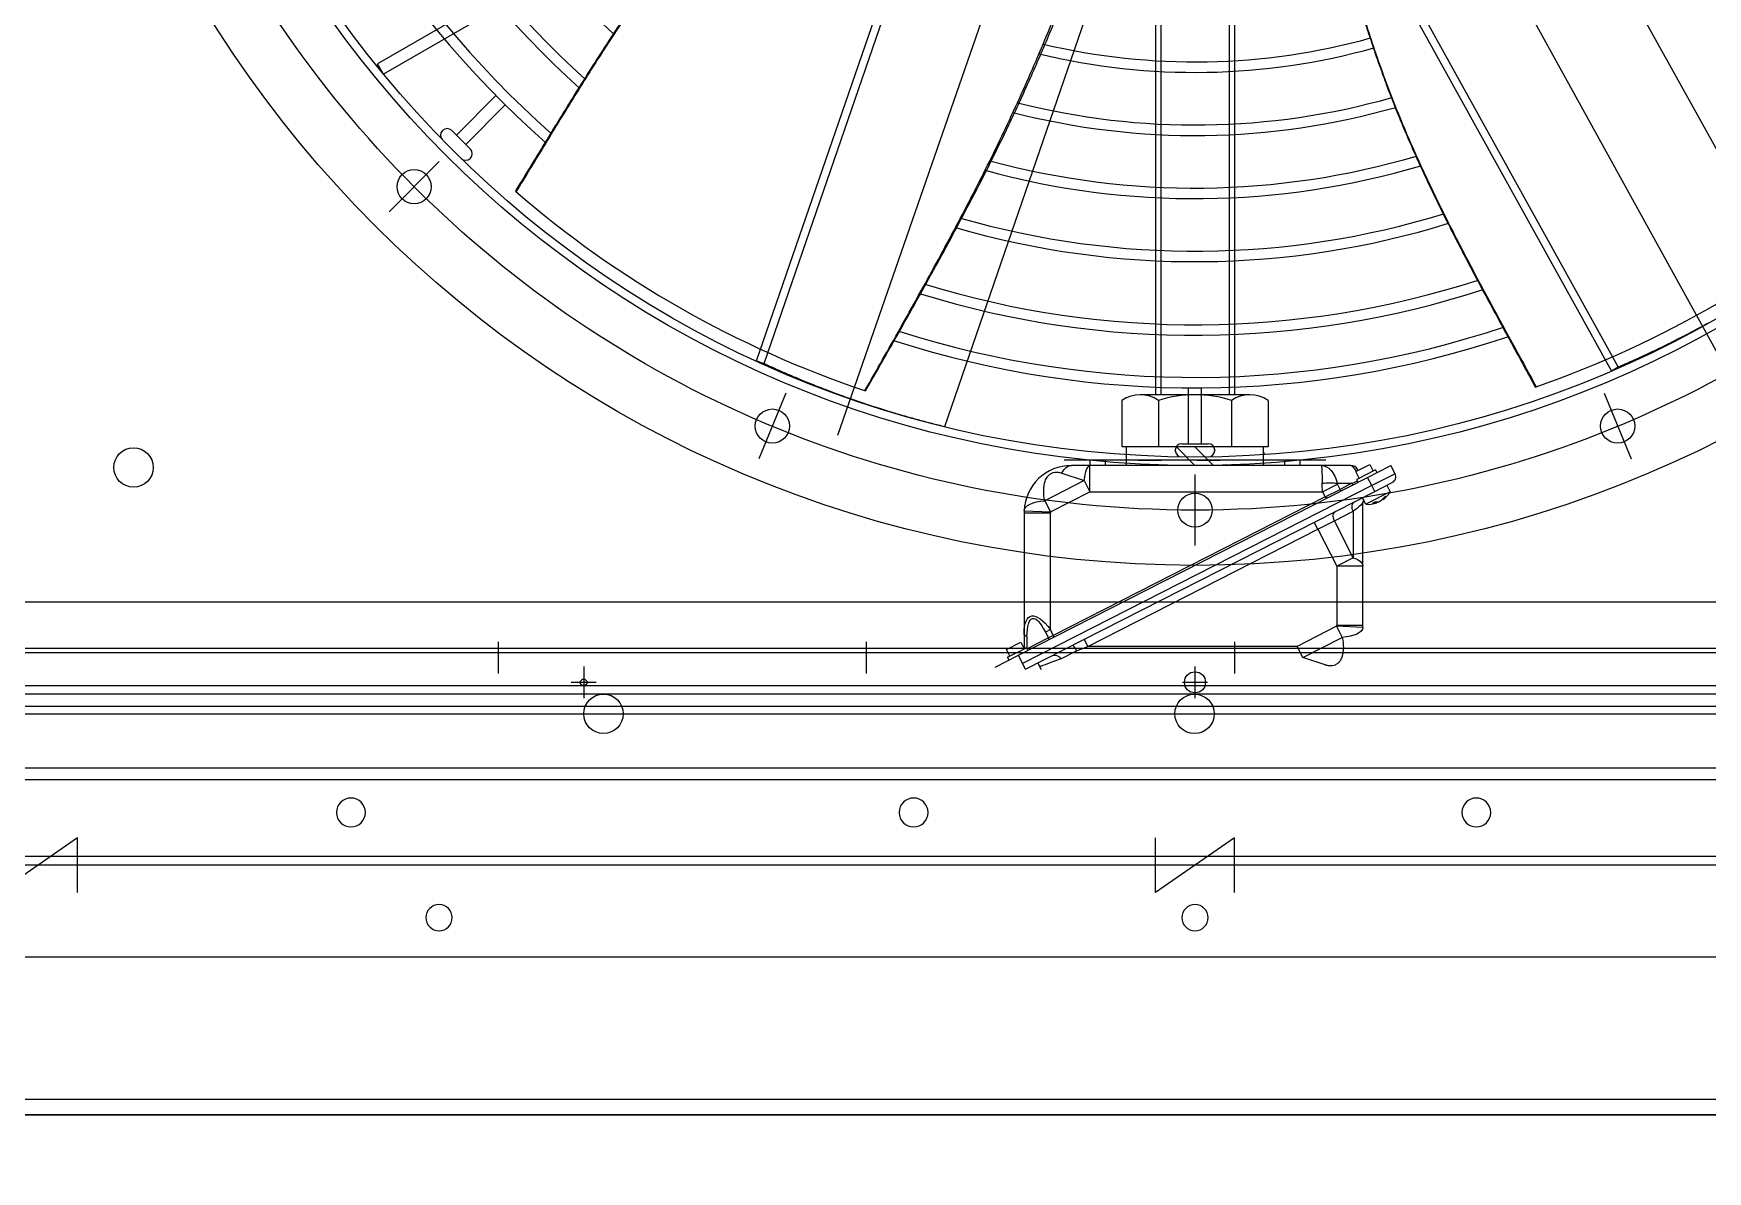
# Model space of a CAD drawing. Header units: millimetres. Extents: x 89450 to 753248, y -530175 to 1209785.
# Drawn here: x 271796 to 272433, y -166113 to -165680 of the extents above; entities that cross this region are included whole.
import ezdxf

# ---------------------------------------------------------------- set-up
doc = ezdxf.new("R2010")
doc.units = ezdxf.units.MM
doc.header["$LTSCALE"] = 150
for name, pattern in [('C_SOLID_M', [0]), ('CENTER', [50.8, 31.75, -6.35, 6.35, -6.35]), ('DIVIDEX2', [63.5, 25.4, -12.7, 0, -12.7, 0, -12.7])]:
    doc.linetypes.add(name, pattern=pattern)
doc.layers.add('------00 Load Bank', color=3, linetype='Continuous')

# ---------------------------------------------------------------- blocks, each defined once
blk = doc.blocks.new('A$Cd768ecee')
at = {"color": 0}
for p, q in [((103.2, 103.2), (1076.8, 103.2)), ((100, 100), (1080, 100)), ((35, 35), (1145, 35)), ((38.2, 38.2), (1141.8, 38.2)), ((0, 0), (1180, 0))]:
    blk.add_line(p, q, dxfattribs=at)
for points in [[(575, 24.58), (575, 45.42), (605, 24.58), (605, 45.42)], [(1015, 24.58), (1015, 45.42), (1045, 24.58), (1045, 45.42)]]:
    blk.add_lwpolyline(points, dxfattribs=at)
for centre, radius in [((483, 55), 5.5), ((697, 55), 5.5), ((911, 55), 5.5), ((590, 15), 5), ((877.5, 15), 5)]:
    blk.add_circle(centre, radius, dxfattribs=at)
blk = doc.blocks.new('A$Ca2785acc')
at = {"color": 0}
for p, q in [((985, 1002), (0, 1002)), ((492.5, 987), (492.5, 999)), ((725, 987), (725, 999)), ((477.5, 977.6), (477.5, 989.6)), ((617.5, 977.6), (617.5, 989.6)), ((757.5, 977.6), (757.5, 989.6)), ((983.4, 981.6), (1.6, 981.6)), ((985, 980), (0, 980))]:
    blk.add_line(p, q, dxfattribs=at)
at = {"color": 0, "linetype": 'CENTER'}
for p, q in [((487.7, 993), (497.3, 993)), ((720.2, 993), (729.8, 993))]:
    blk.add_line(p, q, dxfattribs=at)
at = {"color": 0}
for centre, radius in [((492.5, 993), 4), ((725, 993), 1.25)]:
    blk.add_circle(centre, radius, dxfattribs=at)
blk = doc.blocks.new('A$C02650c35')
at = {"color": 0}
for p, q in [((1040.5, 24.5), (1040.5, 1060.5)), ((1045, 24.5), (1045, 1060.5)), ((1045, 30), (1045, 1055)), ((928.63, 618.62), (925.51, 617.03)), ((928.63, 618.62), (933.17, 609.71)), ((930.05, 608.12), (925.51, 617.03)), ((927.17, 611.14), (928.23, 611.68)), ((935.4, 610.84), (931.99, 617.53)), ((933.01, 615.52), (935.51, 616.79)), ((935.51, 616.79), (940.27, 607.44)), ((938.38, 614.13), (938.16, 614.02)), ((938.58, 613.88), (938.4, 613.79)), ((939.42, 612.04), (939.44, 612.05)), ((939.5, 611.52), (939.73, 611.63)), ((939.53, 611.23), (939.79, 611.36)), ((925.12, 608.98), (927.62, 610.25)), ((927.85, 603.63), (925.12, 608.98)), ((927.17, 611.14), (930.8, 604.01)), ((930.34, 604.9), (927.85, 603.63)), ((933.17, 609.71), (930.05, 608.12)), ((997.7, 475.36), (930.05, 608.12)), ((935.4, 610.84), (933.17, 609.71)), ((933.17, 609.71), (1000.81, 476.95)), ((1003.04, 478.08), (935.4, 610.84)), ((940.27, 607.44), (937.78, 606.16)), ((963.85, 606.39), (939.5, 606.39)), ((986.34, 606.39), (963.85, 606.39)), ((963.85, 606.39), (963.85, 596.39)), ((986.34, 606.39), (986.34, 596.39)), ((987.1, 606.37), (986.68, 596.38)), ((925.5, 601.72), (925.5, 590.53)), ((927.39, 604.52), (927.14, 604.39)), ((931.87, 604.55), (930.8, 604.01)), ((932.29, 602.18), (934.59, 597.68)), ((932.29, 596.56), (932.29, 602.18)), ((942.92, 602.69), (960.64, 602.69)), ((946.57, 595.52), (942.92, 602.69)), ((960.64, 602.69), (946.57, 595.52)), ((960.64, 602.69), (963.85, 596.39)), ((986.68, 596.38), (990.9, 598.53)), ((998.56, 583.5), (990.9, 598.53)), ((923.5, 592.27), (923.5, 492.73)), ((934.59, 597.68), (932.61, 596.67)), ((935.5, 591), (932.61, 596.67)), ((937.48, 592.01), (934.59, 597.68)), ((949.78, 589.22), (946.57, 595.52)), ((949.78, 589.22), (963.85, 596.39)), ((963.85, 596.39), (986.34, 596.39)), ((986.68, 596.38), (994.34, 581.35)), ((923.5, 587.1), (923.5, 497.9)), ((925.5, 590.53), (925.5, 502.54)), ((935.5, 591), (937.48, 592.01)), ((935.5, 502.54), (935.5, 591)), ((937.48, 592.01), (990.15, 488.62)), ((949.78, 589.22), (947.11, 587.86)), ((994.34, 501.78), (949.78, 589.22)), ((1001.4, 591.99), (998.56, 583.5)), ((925.5, 582.5), (923.5, 582.5)), ((998.56, 583.5), (994.34, 581.35)), ((994.34, 581.35), (994.34, 501.78)), ((923.5, 576.5), (925.5, 576.5)), ((900.76, 570.28), (918.42, 570.28)), ((900.76, 570.28), (918.42, 570.28)), ((918.42, 570.28), (918.42, 514.72)), ((925.5, 568.54), (918.42, 568.54)), ((925.5, 568.54), (918.42, 568.54)), ((898.61, 563.33), (898.61, 521.67)), ((898.61, 563.33), (898.61, 521.67)), ((709.12, 557.5), (898.61, 557.5)), ((709.12, 555.5), (898.61, 555.5)), ((900.76, 556.39), (918.42, 556.39)), ((900.76, 556.39), (918.42, 556.39)), ((925.5, 549.58), (918.42, 542.5)), ((925.5, 549.58), (918.42, 542.5)), ((917.23, 545), (895.99, 545)), ((925.5, 542.5), (918.42, 535.42)), ((925.5, 542.5), (918.42, 535.42)), ((917.23, 540), (895.99, 540)), ((709.12, 529.5), (898.61, 529.5)), ((900.76, 528.61), (918.42, 528.61)), ((900.76, 528.61), (918.42, 528.61)), ((709.12, 527.5), (898.61, 527.5)), ((925.5, 516.46), (918.42, 516.46)), ((900.76, 514.72), (918.42, 514.72)), ((925.5, 508.5), (923.5, 508.5)), ((923.5, 502.5), (925.5, 502.5)), ((935.5, 502.54), (925.5, 502.54)), ((925.5, 502.54), (925.5, 495.5)), ((928.43, 491.9), (931.28, 500.39)), ((931.28, 500.39), (935.5, 502.54)), ((931.28, 500.39), (938.94, 485.36)), ((943.16, 487.51), (935.5, 502.54)), ((994.34, 501.78), (991.66, 500.42)), ((996.06, 497.38), (994.34, 501.78)), ((999.05, 491.51), (996.06, 497.38)), ((938.94, 485.36), (943.16, 487.51)), ((942.73, 477.52), (943.16, 487.51)), ((943.5, 477.5), (943.5, 487.5)), ((987.96, 487.5), (943.5, 487.5)), ((990.15, 488.62), (987.96, 487.5)), ((987.96, 487.5), (988.92, 485.61)), ((988.92, 485.61), (991.11, 486.73)), ((990.15, 488.62), (991.11, 486.73)), ((991.11, 486.73), (995.25, 478.61)), ((1000.66, 482.76), (1003.15, 484.03)), ((995.25, 478.61), (990.6, 478.61)), ((994.81, 478.38), (995.88, 478.92)), ((998.44, 471.25), (994.81, 478.38)), ((1003.04, 478.08), (1000.81, 476.95)), ((943.5, 477.5), (989.64, 477.5)), ((989.64, 477.5), (994.29, 477.5)), ((992.77, 476.22), (995.26, 477.49)), ((995.49, 470.87), (992.77, 476.22)), ((994.29, 477.5), (995.26, 477.5)), ((997.99, 472.14), (995.49, 470.87)), ((1000.81, 476.95), (997.7, 475.36)), ((1002.24, 466.45), (997.7, 475.36)), ((999.51, 471.79), (998.44, 471.25)), ((803.38, 265.15), (788.37, 280.17)), ((799.85, 261.62), (784.83, 276.63))]:
    blk.add_line(p, q, dxfattribs=at)
at = {"color": 0, "linetype": 'CENTER'}
for p, q in [((1020, 45), (1020, 1040)), ((898.06, 698.06), (923, 708.39)), ((929, 542.5), (956, 542.5)), ((898.06, 386.94), (923, 376.61)), ((809.94, 255.06), (829.03, 235.97))]:
    blk.add_line(p, q, dxfattribs=at)
at = {"color": 0, "linetype": 'Continuous', "lineweight": 25}
for p, q in [((852.99, 767.31), (650.52, 655.07)), ((872.72, 735.12), (871.44, 737.43)), ((888.03, 703.5), (685.38, 591.17)), ((889.48, 700.88), (686.84, 588.55)), ((889.48, 700.88), (888.03, 703.5)), ((910.7, 447.32), (691.82, 522.69)), ((886.73, 378.59), (667.66, 454.02)), ((885.76, 375.76), (666.69, 451.19)), ((899.99, 411.12), (900.85, 413.62)), ((900.85, 413.62), (900.87, 413.67)), ((885.76, 375.76), (886.73, 378.59))]:
    blk.add_line(p, q, dxfattribs=at)
at = {"color": 0, "linetype": 'DIVIDEX2', "ltscale": 0.5}
for p, q in [((885.33, 742.6), (659.2, 617.89)), ((913.94, 406.66), (669.98, 491.32))]:
    blk.add_line(p, q, dxfattribs=at)
at = {"color": 0, "linetype": 'C_SOLID_M'}
blk.add_line((923.5, 580.51), (923.5, 501.51), dxfattribs=at)
at = {"color": 0, "linetype": 'Continuous'}
for p, q in [((925.5, 568.54), (925.5, 516.46)), ((919.73, 550), (919.77, 550)), ((917.23, 537.5), (917.23, 547.5)), ((919.77, 535), (919.73, 535)), ((674.7, 410.5), (776.67, 233.89)), ((674.7, 410.5), (776.67, 233.89)), ((672.1, 406), (772.77, 231.64)), ((672.1, 406), (772.77, 231.64)), ((798.08, 259.85), (805.15, 266.92)), ((808.69, 266.92), (808.71, 266.89)), ((798.11, 256.29), (798.08, 256.31)), ((776.67, 233.89), (772.77, 231.64)), ((776.67, 233.89), (772.77, 231.64))]:
    blk.add_line(p, q, dxfattribs=at)
at = {"color": 0, "linetype": 'ByBlock'}
for p, q in [((923.5, 543.24), (923.5, 552.07)), ((923.5, 520.74), (923.5, 529.71))]:
    blk.add_line(p, q, dxfattribs=at)
at = {"color": 0}
for centre, radius in [((522.5, 542.5), 441), ((522.5, 542.5), 403), ((522.5, 542.5), 399.8), ((910.53, 703.23), 6.5), ((910.53, 703.23), 6.5), ((942.5, 542.5), 6.5), ((942.5, 542.5), 6.5), ((1020, 542.34), 7.5), ((910.53, 381.77), 6.5), ((910.53, 381.77), 6.5), ((1019.94, 317.5), 7.5), ((819.48, 245.52), 6.5), ((926.25, 138.81), 7.5), ((926.25, 138.81), 7.5)]:
    blk.add_circle(centre, radius, dxfattribs=at)
at = {"color": 0, "linetype": 'CENTER'}
blk.add_circle((522.5, 542.5), 420, dxfattribs=at)
blk.add_circle((522.5, 542.5), 420, dxfattribs=at)
at = {"color": 0}
for centre, radius, start, end in [((522.5, 542.5), 395, 19.1258, 41.51219), ((522.5, 542.5), 369.5, 342.24357, 18.52014), ((522.5, 542.5), 373.5, 342.11711, 18.62922), ((522.5, 542.5), 349.5, 342.90445, 17.94952), ((522.5, 542.5), 353.5, 342.82415, 18.06624), ((522.5, 542.5), 353.5, 342.82415, 18.06624), ((522.5, 542.5), 321.5, 343.89849, 17.12175), ((522.5, 542.5), 325.5, 343.75235, 17.2394), ((522.5, 542.5), 297.5, 344.79578, 16.44717), ((522.5, 542.5), 301.5, 344.64442, 16.55415), ((522.5, 542.5), 277.5, 345.55488, 15.96666), ((929.76, 616.39), 2.5, 27, 117), ((522.5, 542.5), 273.5, 345.70649, 15.8843), ((930.37, 608.28), 9.94, 34.39643, 58.89079), ((935.87, 611.14), 3.67, 15.8947, 38.1053), ((930.37, 608.28), 9.94, 355.10921, 19.62482), ((522.5, 542.5), 249.5, 346.61733, 15.51304), ((522.5, 542.5), 253.5, 346.46498, 15.56044), ((939.5, 609.39), 3, 251.11766, 270), ((986.34, 588.39), 18, 87.56166, 90), ((928.5, 601.72), 3, 117, 180), ((986.34, 588.39), 8, 87.56166, 90), ((910.91, 563.33), 12.3, 145.61575, 214.38425), ((910.91, 563.33), 12.3, 145.61575, 214.38425), ((944.58, 542.5), 45.96, 162.41205, 197.58795), ((944.58, 542.5), 45.96, 162.41205, 197.58795), ((910.91, 521.67), 12.3, 145.61575, 214.38425), ((943.5, 495.5), 18, 180, 267.56166), ((943.5, 495.5), 8, 267.56166, 270), ((943.5, 495.5), 18, 267.56166, 270), ((522.5, 542.5), 395, 319.1258, 341.51219), ((522.5, 542.5), 325.5, 283.75235, 317.2394), ((522.5, 542.5), 345.5, 283.04194, 317.83194), ((522.5, 542.5), 349.5, 282.90445, 317.94952), ((522.5, 542.5), 369.5, 282.24357, 318.52014), ((522.5, 542.5), 373.5, 282.11711, 318.62922)]:
    blk.add_arc(centre, radius, start, end, dxfattribs=at)
at = {"color": 0, "linetype": 'Continuous'}
for centre, start, end in [((919.73, 547.5), 90, 180), ((919.77, 547.5), 0.72108, 90), ((919.73, 537.5), 180, 270), ((919.77, 537.5), 270, 359.27892), ((806.92, 265.15), 45, 135), ((806.95, 265.12), 315.72108, 45), ((799.85, 258.08), 135, 225), ((799.88, 258.05), 225, 314.27892)]:
    blk.add_arc(centre, 2.5, start, end, dxfattribs=at)
at = {"color": 0, "extrusion": (0, 0, -1)}
for centre, major_axis, ratio, start_param, end_param in [((930.19, 608.65), (8.84, 4.5), 0.729655, 5.922575, 6.121177), ((929.21, 610.56), (-8.29, -4.22), 0.683816, 3.077037, 3.206148), ((930.56, 607.92), (8.84, 4.5), 0.729655, 5.922575, 6.121177), ((930.17, 608.67), (8.84, 4.5), 0.683816, 0.162008, 0.36061), ((930.19, 608.65), (8.84, 4.5), 0.729655, 0.162008, 0.233095), ((930.57, 607.89), (8.84, 4.5), 0.683816, 0.162008, 0.36061), ((946.13, 596.39), (-6.68, 9.98), 0.085914, 0.057458, 0.946654), ((931.46, 606.15), (-8.29, -4.22), 0.729655, 3.077037, 3.206148), ((963.85, 596.39), (0, -10), 0.413384, 2.252397, 3.141593), ((986.68, 596.38), (-0.43, -9.99), 0.424303, 3.141593, 4.477358), ((935.5, 605.28), (-9.98, -3.69), 0.176325, 0.065091, 0.751784), ((935.5, 595.88), (-9.99, 22.59), 0.016352, 5.002245, 5.101469), ((931.81, 603.13), (-1.34, -0.68), 0.707107, 4.226871, 4.712389), ((941.96, 604.58), (2.67, 1.36), 0.707107, 1.570796, 3.141593), ((935.5, 590.53), (10, 0), 0.63681, 3.141593, 4.385583), ((935.18, 590.89), (-1.15, 8.93), 0.318647, 4.753504, 5.441161), ((932.61, 597.79), (-0.71, -1.15), 0.612801, 5.497787, 5.824593), ((935.5, 595.88), (0.91, -1.8), 0.744521, 3.141593, 3.627111), ((935.5, 595.88), (1.97, -3.88), 0.344888, 5.797667, 6.283185), ((945.61, 597.41), (2.67, 1.36), 0.707107, 1.570796, 3.141593), ((935.5, 590.53), (-10, 0), 0.038088, 0, 1.24399), ((935.5, 592.12), (-10, -0.52), 0.111938, 4.718165, 5.044971), ((935.5, 502.54), (-10, 0), 0.23729, 5.148228, 6.283185), ((996.58, 497.38), (2.67, 1.36), 0.079269, 3.141593, 4.558051), ((935.5, 495.5), (-10, 0), 0.509302, 5.497567, 6.283185), ((1000.46, 489.75), (2.67, 1.36), 0.74563, 3.141593, 4.558051), ((994.34, 501.78), (9.98, -25.59), 0.026454, 5.135581, 5.505534), ((943.16, 487.51), (-0.43, -9.99), 0.424303, 0, 1.335765), ((1003.38, 487.5), (20.51, 7.48), 0.323519, 2.416097, 3.986893), ((1004.34, 485.61), (20.62, 4.95), 0.240079, 2.356194, 3.926991), ((991, 486.96), (0.85, -1.66), 0.804738, 3.141593, 3.627111), ((991, 486.96), (-1.34, -0.68), 0.171573, 4.226871, 4.712389), ((989.64, 480.5), (0, -3), 0.413384, 5.39399, 6.283185), ((994.29, 480.5), (0, -3), 0.413384, 5.683088, 6.283185), ((1004.19, 482.43), (2.67, 1.36), 0.8323, 4.008341, 4.212964)]:
    blk.add_ellipse(centre, major_axis=major_axis, ratio=ratio, start_param=start_param, end_param=end_param, dxfattribs=at)
at = {"color": 0, "linetype": 'Continuous', "lineweight": 25}
for points, knots in [([(818.28, 804.3), (815.39, 802.6), (809.22, 799), (800.15, 793.68), (791.45, 788.55), (783.85, 784.04), (777.37, 780.16), (769.58, 775.46), (760.06, 769.63), (747.64, 761.86), (734.39, 753.31), (720.42, 743.91), (706.09, 733.81), (691.23, 722.8), (678.95, 713.32), (669.63, 705.96), (663.64, 701.18), (658.2, 696.79), (653.6, 693.06), (649.52, 689.73), (645.5, 686.44), (641, 682.74), (635.9, 678.54), (630.35, 673.95), (624.56, 669.16), (619.21, 664.74), (615.82, 661.93), (614.38, 660.74)], [0.004054, 0.004054, 0.004054, 0.004054, 0.044055, 0.0892389, 0.1294144, 0.1645669, 0.1946506, 0.2196261, 0.2731864, 0.3280385, 0.3947317, 0.4616638, 0.5294155, 0.6044734, 0.683072, 0.7151603, 0.7467466, 0.7747501, 0.7989803, 0.8176563, 0.837837, 0.8611081, 0.8874794, 0.916906, 0.9473172, 0.9775846, 1, 1, 1, 1]), ([(818.46, 804.1), (810.63, 799.51), (794.69, 790.16), (770.79, 775.85), (746.91, 760.95), (723.47, 745.46), (700.78, 729.22), (678.82, 712.32), (657.39, 694.99), (636.21, 677.33), (622.16, 665.47), (615.12, 659.54)], [0.0040453, 0.0040453, 0.0040453, 0.0040453, 0.1120904, 0.224186, 0.3362006, 0.4480891, 0.5598872, 0.6697434, 0.7797254, 0.8898282, 1, 1, 1, 1]), ([(888.03, 703.5), (888.02, 703.51), (888.01, 703.53), (887.94, 703.7), (887.83, 703.97), (887.67, 704.34), (887.43, 704.87), (887.11, 705.61), (886.68, 706.61), (886.15, 707.79), (885.55, 709.15), (884.85, 710.7), (884.06, 712.42), (883.18, 714.33), (882.18, 716.44), (881.08, 718.76), (879.84, 721.29), (878.5, 724.01), (877.13, 726.71), (875.76, 729.37), (874.41, 731.95), (872.98, 734.62), (871.96, 736.49), (871.44, 737.43)], [0, 0, 0, 0, 0.03878, 0.077567, 0.116355, 0.1552, 0.194046, 0.245833, 0.297636, 0.34944, 0.401226, 0.453012, 0.504815, 0.556618, 0.608404, 0.662492, 0.7166, 0.770707, 0.824794, 0.868554, 0.912313, 0.956156, 1, 1, 1, 1]), ([(889.48, 700.88), (889.48, 700.89), (889.47, 700.91), (889.4, 701.08), (889.28, 701.35), (889.12, 701.72), (888.88, 702.26), (888.56, 703.01), (888.11, 704.01), (887.59, 705.21), (886.97, 706.59), (886.26, 708.16), (885.52, 709.76), (884.79, 711.35), (884.07, 712.87), (883.3, 714.5), (882.35, 716.48), (881.19, 718.86), (879.77, 721.72), (878.22, 724.78), (876.54, 728.04), (874.72, 731.47), (873.39, 733.91), (872.72, 735.12)], [0, 0, 0, 0, 0.038794, 0.077595, 0.116396, 0.155256, 0.194116, 0.245886, 0.297665, 0.349435, 0.401519, 0.453611, 0.505695, 0.544496, 0.583297, 0.622156, 0.661015, 0.717306, 0.773608, 0.829899, 0.886596, 0.943304, 1, 1, 1, 1]), ([(717.2, 596.04), (724.02, 597.82), (738.21, 601.54), (759.51, 607.96), (781, 615.39), (801.55, 623.78), (821.26, 632.86), (840.25, 642.38), (859.05, 652.33), (877.44, 662.36), (889.63, 669.02), (895.58, 672.26)], [0, 0, 0, 0, 0.1081379, 0.2251135, 0.3413954, 0.4570616, 0.5657729, 0.6743483, 0.7829008, 0.8914823, 0.994843, 0.994843, 0.994843, 0.994843]), ([(717.27, 595.99), (717.94, 596.16), (720.64, 596.84), (725.33, 598.07), (731.42, 599.7), (737.61, 601.41), (743.56, 603.11), (749.22, 604.78), (754.33, 606.34), (759.02, 607.82), (763, 609.11), (766.29, 610.21), (769.35, 611.25), (772.68, 612.4), (776.68, 613.83), (783.44, 616.31), (792.57, 619.89), (803.65, 624.59), (814.19, 629.34), (824.03, 634.02), (831.6, 637.77), (837.45, 640.72), (842.14, 643.13), (847.68, 646), (854.07, 649.37), (861.28, 653.23), (869.29, 657.55), (878.1, 662.34), (886.99, 667.19), (892.96, 670.43), (895.7, 671.92)], [0, 0, 0, 0, 0.0105993, 0.042715, 0.074456, 0.1073437, 0.1413731, 0.1694151, 0.1979263, 0.223438, 0.2448649, 0.2622189, 0.2766961, 0.2944954, 0.3162608, 0.341978, 0.4051023, 0.466824, 0.5267457, 0.5825963, 0.6340774, 0.6563171, 0.6830925, 0.7149493, 0.751887, 0.7939052, 0.84012, 0.8912343, 0.9472267, 0.994836, 0.994836, 0.994836, 0.994836]), ([(920.82, 568.83), (920.82, 568.86), (920.82, 568.91), (920.82, 568.86), (920.82, 568.83)], [0, 0, 0, 0, 0.517793, 1, 1, 1, 1]), ([(920.82, 568.83), (920.82, 568.86), (920.82, 568.91), (920.82, 568.86), (920.82, 568.83)], [0, 0, 0, 0, 0.517793, 1, 1, 1, 1]), ([(897.03, 416.99), (889.14, 421.48), (873.07, 430.61), (848.73, 444.14), (823.89, 457.38), (798.75, 469.94), (773.35, 481.46), (747.72, 492.03), (722, 501.93), (696.12, 511.43), (678.82, 517.68), (670.17, 520.81)], [0.0040453, 0.0040453, 0.0040453, 0.0040453, 0.1120904, 0.224186, 0.3362006, 0.4480891, 0.5598872, 0.6697434, 0.7797254, 0.8898282, 1, 1, 1, 1]), ([(897.11, 417.24), (894.2, 418.91), (887.99, 422.44), (878.85, 427.64), (870.06, 432.61), (862.36, 436.93), (855.75, 440.6), (847.79, 445), (837.98, 450.33), (825.04, 457.2), (811.01, 464.4), (795.89, 471.8), (779.98, 479.16), (763.01, 486.53), (748.66, 492.42), (737.62, 496.82), (730.49, 499.61), (723.97, 502.13), (718.44, 504.24), (713.51, 506.11), (708.66, 507.95), (703.2, 510), (697.01, 512.31), (690.27, 514.82), (683.22, 517.45), (676.71, 519.86), (672.59, 521.4), (670.84, 522.05)], [0.004054, 0.004054, 0.004054, 0.004054, 0.044055, 0.0892389, 0.1294144, 0.1645669, 0.1946506, 0.2196261, 0.2731864, 0.3280385, 0.3947317, 0.4616638, 0.5294155, 0.6044734, 0.683072, 0.7151603, 0.7467466, 0.7747501, 0.7989803, 0.8176563, 0.837837, 0.8611081, 0.8874794, 0.916906, 0.9473172, 0.9775846, 1, 1, 1, 1]), ([(900.87, 413.67), (901.18, 414.6), (901.81, 416.47), (902.78, 419.4), (903.75, 422.44), (904.72, 425.58), (905.8, 429.15), (906.97, 433.18), (908.23, 437.71), (909.48, 442.4), (910.29, 445.68), (910.7, 447.32)], [0, 0, 0, 0, 0.098219, 0.196459, 0.294698, 0.393098, 0.491499, 0.618442, 0.745384, 0.872692, 1, 1, 1, 1]), ([(885.76, 375.76), (885.76, 375.77), (885.77, 375.79), (885.85, 375.95), (885.97, 376.22), (886.14, 376.59), (886.39, 377.13), (886.72, 377.87), (887.17, 378.87), (887.7, 380.06), (888.32, 381.44), (889.01, 383.02), (889.71, 384.64), (890.4, 386.25), (891.05, 387.8), (891.74, 389.46), (892.58, 391.49), (893.58, 393.95), (894.75, 396.92), (895.99, 400.12), (897.28, 403.55), (898.61, 407.19), (899.53, 409.81), (899.99, 411.12)], [0, 0, 0, 0, 0.038794, 0.077595, 0.116396, 0.155256, 0.194116, 0.245886, 0.297665, 0.349435, 0.401519, 0.453611, 0.505695, 0.544496, 0.583297, 0.622156, 0.661015, 0.717306, 0.773608, 0.829899, 0.886596, 0.943304, 1, 1, 1, 1]), ([(886.73, 378.59), (886.74, 378.6), (886.75, 378.62), (886.82, 378.79), (886.95, 379.05), (887.12, 379.42), (887.36, 379.95), (887.69, 380.68), (888.14, 381.67), (888.67, 382.85), (889.27, 384.22), (889.95, 385.77), (890.71, 387.51), (891.53, 389.44), (892.44, 391.59), (893.42, 393.96), (894.48, 396.58), (895.59, 399.4), (896.69, 402.22), (897.75, 405.02), (898.76, 407.74), (899.79, 410.6), (900.5, 412.61), (900.85, 413.62)], [0, 0, 0, 0, 0.03878, 0.077567, 0.116355, 0.1552, 0.194046, 0.245833, 0.297636, 0.34944, 0.401226, 0.453012, 0.504815, 0.556618, 0.608404, 0.662492, 0.7166, 0.770707, 0.824794, 0.868554, 0.912313, 0.956156, 1, 1, 1, 1]), ([(666.21, 400.65), (671.17, 395.64), (681.48, 385.21), (697.7, 369.97), (714.87, 355.07), (732.42, 341.47), (750.13, 328.95), (767.88, 317.26), (785.89, 305.96), (803.78, 295.04), (815.63, 287.81), (821.42, 284.29)], [0, 0, 0, 0, 0.1081379, 0.2251135, 0.3413954, 0.4570616, 0.5657729, 0.6743483, 0.7829008, 0.8914823, 0.994843, 0.994843, 0.994843, 0.994843]), ([(666.21, 400.57), (666.69, 400.07), (668.63, 398.08), (672.04, 394.63), (676.49, 390.17), (681.07, 385.66), (685.52, 381.36), (689.8, 377.3), (693.71, 373.65), (697.33, 370.33), (700.44, 367.53), (703.03, 365.22), (705.46, 363.09), (708.12, 360.79), (711.36, 358.03), (716.9, 353.42), (724.56, 347.31), (734.16, 340.06), (743.55, 333.31), (752.53, 327.13), (759.55, 322.44), (765.04, 318.86), (769.47, 315.99), (774.72, 312.64), (780.84, 308.78), (787.78, 304.47), (795.54, 299.69), (804.09, 294.46), (812.73, 289.19), (818.52, 285.64), (821.18, 284.01)], [0, 0, 0, 0, 0.0105993, 0.042715, 0.074456, 0.1073437, 0.1413731, 0.1694151, 0.1979263, 0.223438, 0.2448649, 0.2622189, 0.2766961, 0.2944954, 0.3162608, 0.341978, 0.4051023, 0.466824, 0.5267457, 0.5825963, 0.6340774, 0.6563171, 0.6830925, 0.7149493, 0.751887, 0.7939052, 0.84012, 0.8912343, 0.9472267, 0.994836, 0.994836, 0.994836, 0.994836])]:
    blk.add_open_spline(points, degree=3, knots=knots, dxfattribs=at)
at = {"color": 0}
for points, knots in [([(938.58, 613.88), (938.58, 613.88), (938.58, 613.88), (938.58, 613.89), (938.56, 613.91), (938.49, 614), (938.44, 614.06), (938.38, 614.13)], [0.4790827, 0.4790827, 0.4790827, 0.4790827, 0.5, 0.5, 0.75, 0.75, 1, 1, 1, 1]), ([(939.79, 611.36), (939.77, 611.45), (939.75, 611.52), (939.73, 611.62), (939.73, 611.64), (939.73, 611.63), (939.73, 611.63), (939.73, 611.63)], [0, 0, 0, 0, 0.25, 0.25, 0.5, 0.5, 0.5266245, 0.5266245, 0.5266245, 0.5266245]), ([(990.9, 598.53), (992.3, 598.81), (993.62, 598.94), (996.13, 598.91), (997.31, 598.76), (998.97, 598.16), (999.51, 597.9), (1000.28, 597.32), (1000.53, 597.1), (1001.02, 596.53), (1001.24, 596.18), (1001.57, 595.45), (1001.66, 595.08), (1001.77, 594.38), (1001.77, 594.05), (1001.72, 593.11), (1001.59, 592.54), (1001.4, 591.99)], [0, 0, 0, 0, 0.25, 0.25, 0.5, 0.5, 0.625, 0.625, 0.6875, 0.6875, 0.75, 0.75, 0.8125, 0.8125, 0.875, 0.875, 1, 1, 1, 1]), ([(938.94, 485.36), (937.54, 485.08), (936.22, 484.95), (933.71, 484.98), (932.53, 485.13), (930.87, 485.73), (930.33, 485.99), (929.56, 486.56), (929.31, 486.78), (928.83, 487.35), (928.6, 487.7), (928.27, 488.43), (928.17, 488.8), (928.07, 489.5), (928.06, 489.83), (928.11, 490.77), (928.24, 491.34), (928.43, 491.9)], [0, 0, 0, 0, 0.25, 0.25, 0.5, 0.5, 0.625, 0.625, 0.6875, 0.6875, 0.75, 0.75, 0.8125, 0.8125, 0.875, 0.875, 1, 1, 1, 1]), ([(1002.39, 483.6), (1002.36, 483.6), (1002.32, 483.6), (1002.17, 483.62), (1002.05, 483.66), (1001.92, 483.73)], [0.8312038, 0.8312038, 0.8312038, 0.8312038, 0.875, 0.875, 1, 1, 1, 1])]:
    blk.add_open_spline(points, degree=3, knots=knots, dxfattribs=at)

msp = doc.modelspace()

# ---------------------------------------------------------------- linework, layer by layer
at = {"layer": '------00 Load Bank', "color": 161, "elevation": 0}
msp.add_lwpolyline([(272950.18, -163491.43), (271580.18, -163491.43), (271580.18, -166091.43), (272950.18, -166091.43), (272950.18, -163491.43)], dxfattribs=at)
for points in [[(272950.18, -166091.43), (271580.18, -166091.43), (271580.18, -163491.43), (272950.18, -163491.43)], [(272944.18, -163497.43), (271586.18, -163497.43), (271586.18, -166085.43), (272944.18, -166085.43)]]:
    msp.add_lwpolyline(points, close=True, dxfattribs=at)
at = {"layer": '------00 Load Bank', "color": 161, "ltscale": 2, "elevation": 0}
msp.add_lwpolyline([(272742.66, -166428.73), (272742.66, -165896.43), (271732.66, -165896.43), (271732.66, -166428.73)], close=True, dxfattribs=at)

# ---------------------------------------------------------------- block references
at = {"layer": '------00 Load Bank', "color": 161, "xscale": -1}
msp.add_blockref('A$Cd768ecee', (272827.66, -166031.43), dxfattribs=at)
at = {"layer": '------00 Load Bank', "color": 161}
for name, p, rotation in [('A$C02650c35', (271695.16, -164918.93), 270), ('A$Ca2785acc', (272730.16, -164933.93), 180), ('A$Ca2785acc', (272730.16, -164933.93), 180)]:
    msp.add_blockref(name, p, dxfattribs=dict(at, rotation=rotation))

doc.saveas('drawing.dxf')
